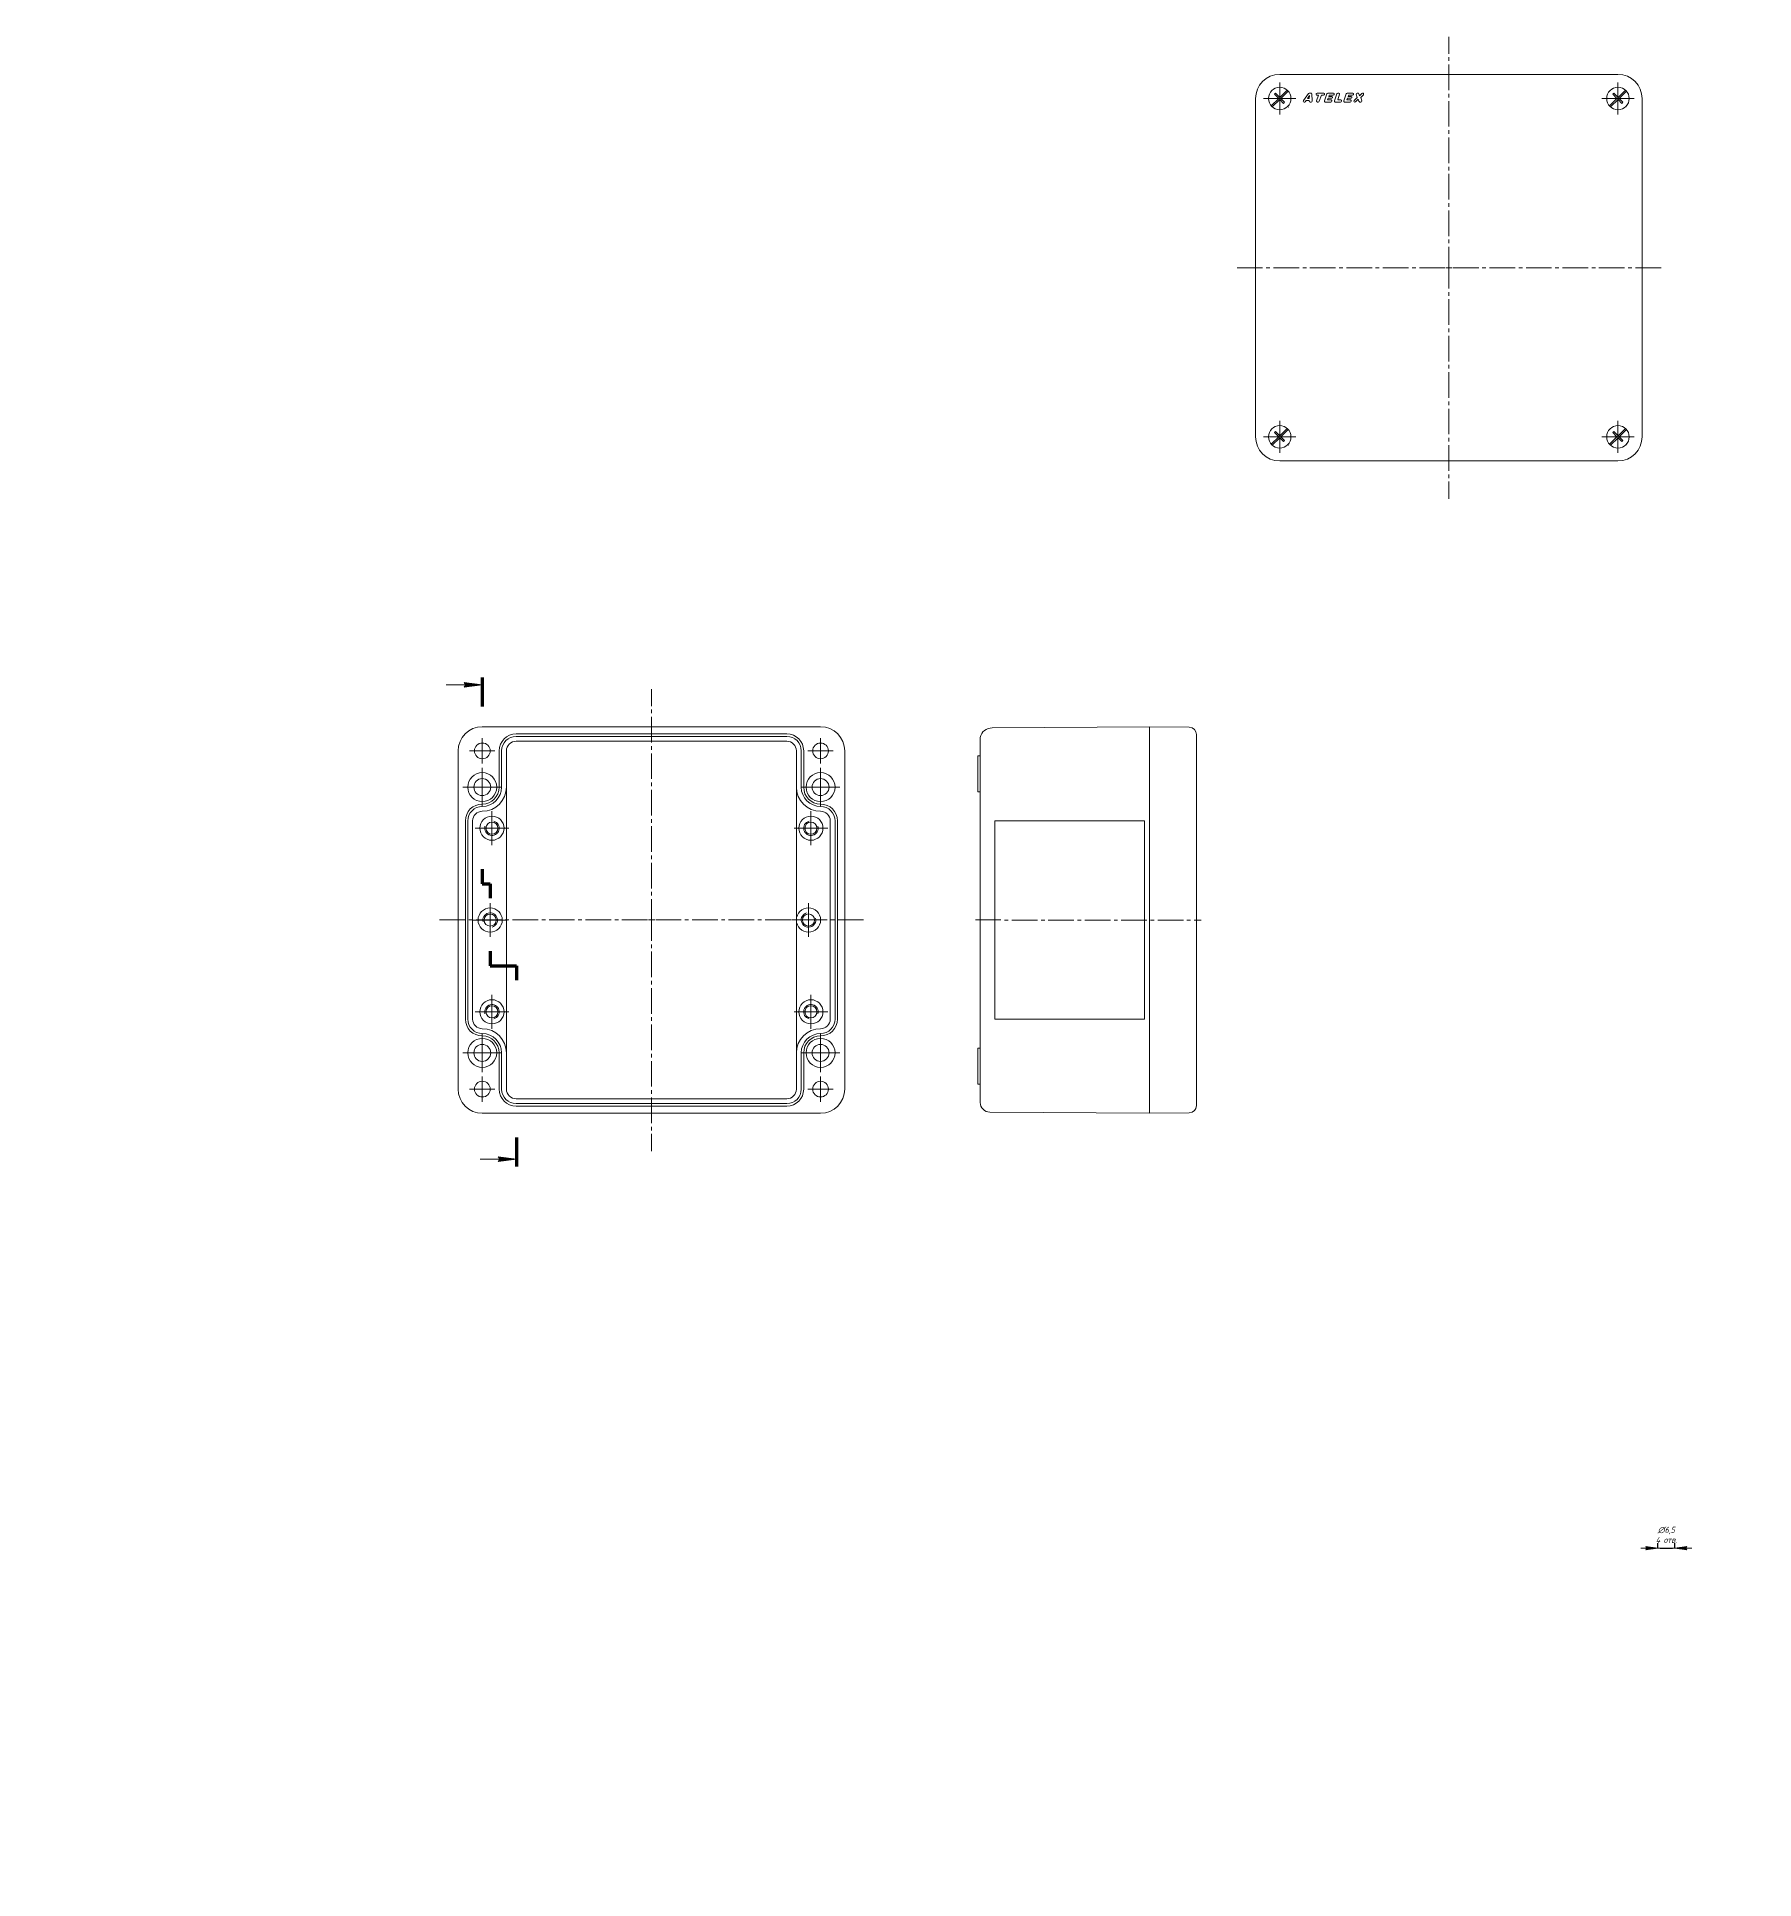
# Model space of a CAD drawing. Header units: millimetres. Extents: x -254 to 456, y -397 to 366.
import ezdxf

# ---------------------------------------------------------------- set-up
doc = ezdxf.new("R2010")
doc.units = ezdxf.units.MM
for name, pattern in [('K5LT_AUXILIARY', [0]), ('K5LT_AXLED', [15.094036, 10.594036, -1.5, 1.5, -1.5]), ('K5LT_REINFORCED', [0]), ('K5LT_THIN', [0])]:
    doc.linetypes.add(name, pattern=pattern)
doc.styles.add('KDIMTEXTSTYLE', font='GOST_AU.SHX', dxfattribs={"width": 0.96, "oblique": 15, "height": 5})
doc.styles.add('KTEXTSTYLE', font='GOST_AU.SHX', dxfattribs={"width": 0.96, "height": 5})
doc.dimstyles.new('KDIMSTYLE (1.00)', dxfattribs={"dimtxt": 5, "dimasz": 1, "dimexe": 2, "dimexo": 0, "dimgap": 1, "dimtad": 1, "dimtxsty": 'KDIMTEXTSTYLE', "dimsah": 1, "dimcen": 0, "dimdle": 1, "dimadec": 0, "dimazin": 0, "dimtfac": 0.667, "dimtmove": 0, "dimatfit": 3, "dimfxl": 1, "dimtvp": 1, "dimtolj": 1, "dimtzin": 0, "dimarcsym": 0})

# ---------------------------------------------------------------- blocks, each defined once
blk = doc.blocks.new('KDIMARROW_02')
blk.add_hatch(color=0).paths.add_polyline_path([(4.5, 0), (5, 0.66), (0, 0), (5, -0.66)])
at = {"color": 0, "linetype": 'K5LT_THIN', "lineweight": 18}
for p, q in [((0, 0), (-1, 0)), ((5, 0.66), (0, 0)), ((0, 0), (5, -0.66)), ((0, 0), (7, 0)), ((4.5, 0), (5, 0.66)), ((5, -0.66), (4.5, 0))]:
    blk.add_line(p, q, dxfattribs=at)
blk = doc.blocks.new('U2')
at = {"color": 30, "linetype": 'K5LT_AXLED', "lineweight": 18, "true_color": 0xff8000}
for q in [(260, 346.65), (253.35, 340), (260, 333.35), (266.65, 340)]:
    blk.add_line((260, 340), q, dxfattribs=at)
blk = doc.blocks.new('U1')
at = {"color": 7, "linetype": 'K5LT_THIN', "lineweight": 18}
for p, q in [((263.07, 343.49), (260.04, 340.46)), ((259.59, 340.01), (256.51, 336.93)), ((260.01, 339.59), (256.93, 336.51)), ((257.85, 341.76), (258.27, 342.19)), ((257.85, 341.76), (259.59, 340.01)), ((258.27, 342.19), (260.04, 340.46)), ((260.01, 339.59), (261.58, 338.02)), ((263.49, 343.07), (260.46, 340.04)), ((260.46, 340.04), (262.04, 338.49)), ((261.58, 338.02), (262.04, 338.49)), ((263.56, 336.49), (263.59, 336.47)), ((263.96, 336.94), (263.98, 336.92))]:
    blk.add_line(p, q, dxfattribs=at)
blk.add_circle((260, 340), 4.65, dxfattribs=at)
blk.add_blockref('U2', (0, 0))
blk = doc.blocks.new('U4')
at = {"color": 30, "linetype": 'K5LT_AXLED', "lineweight": 18, "true_color": 0xff8000}
for q in [(400, 346.65), (393.35, 340), (400, 333.35), (406.65, 340)]:
    blk.add_line((400, 340), q, dxfattribs=at)
blk = doc.blocks.new('U3')
at = {"color": 7, "linetype": 'K5LT_THIN', "lineweight": 18}
for p, q in [((403.07, 343.49), (400.04, 340.46)), ((399.59, 340.01), (396.51, 336.93)), ((400.01, 339.59), (396.93, 336.51)), ((397.85, 341.76), (398.27, 342.19)), ((397.85, 341.76), (399.59, 340.01)), ((398.27, 342.19), (400.04, 340.46)), ((400.01, 339.59), (401.58, 338.02)), ((403.49, 343.07), (400.46, 340.04)), ((400.46, 340.04), (402.04, 338.49)), ((401.58, 338.02), (402.04, 338.49)), ((403.56, 336.49), (403.59, 336.47)), ((403.96, 336.94), (403.98, 336.92))]:
    blk.add_line(p, q, dxfattribs=at)
blk.add_circle((400, 340), 4.65, dxfattribs=at)
blk.add_blockref('U4', (0, 0))
blk = doc.blocks.new('U6')
at = {"color": 30, "linetype": 'K5LT_AXLED', "lineweight": 18, "true_color": 0xff8000}
for q in [(400, 206.65), (393.35, 200), (400, 193.35), (406.65, 200)]:
    blk.add_line((400, 200), q, dxfattribs=at)
blk = doc.blocks.new('U5')
at = {"color": 7, "linetype": 'K5LT_THIN', "lineweight": 18}
for p, q in [((399.59, 200.01), (396.51, 196.93)), ((400.01, 199.59), (396.93, 196.51)), ((397.85, 201.76), (398.27, 202.19)), ((397.85, 201.76), (399.59, 200.01)), ((398.27, 202.19), (400.04, 200.46)), ((400.01, 199.59), (401.58, 198.02)), ((403.07, 203.49), (400.04, 200.46)), ((403.49, 203.07), (400.46, 200.04)), ((400.46, 200.04), (402.04, 198.49)), ((401.58, 198.02), (402.04, 198.49)), ((403.56, 196.49), (403.59, 196.47)), ((403.96, 196.94), (403.98, 196.92))]:
    blk.add_line(p, q, dxfattribs=at)
blk.add_circle((400, 200), 4.65, dxfattribs=at)
blk.add_blockref('U6', (0, 0))
blk = doc.blocks.new('U8')
at = {"color": 30, "linetype": 'K5LT_AXLED', "lineweight": 18, "true_color": 0xff8000}
for q in [(260, 206.65), (253.35, 200), (260, 193.35), (266.65, 200)]:
    blk.add_line((260, 200), q, dxfattribs=at)
blk = doc.blocks.new('U7')
at = {"color": 7, "linetype": 'K5LT_THIN', "lineweight": 18}
for p, q in [((259.59, 200.01), (256.51, 196.93)), ((260.01, 199.59), (256.93, 196.51)), ((257.85, 201.76), (258.27, 202.19)), ((257.85, 201.76), (259.59, 200.01)), ((258.27, 202.19), (260.04, 200.46)), ((260.01, 199.59), (261.58, 198.02)), ((263.07, 203.49), (260.04, 200.46)), ((263.49, 203.07), (260.46, 200.04)), ((260.46, 200.04), (262.04, 198.49)), ((261.58, 198.02), (262.04, 198.49)), ((263.56, 196.49), (263.59, 196.47)), ((263.96, 196.94), (263.98, 196.92))]:
    blk.add_line(p, q, dxfattribs=at)
blk.add_circle((260, 200), 4.65, dxfattribs=at)
blk.add_blockref('U8', (0, 0))
blk = doc.blocks.new('U9')
at = {"color": 7, "linetype": 'K5LT_THIN', "lineweight": 18}
for p, q in [((269.82, 339.21), (269.75, 338.91)), ((269.75, 338.91), (269.91, 338.65)), ((269.82, 339.21), (271.91, 342.11)), ((269.91, 338.65), (270.15, 338.57)), ((270.34, 338.57), (270.15, 338.57)), ((270.34, 338.57), (270.63, 338.69)), ((270.63, 338.69), (270.68, 338.76)), ((270.97, 339.2), (270.68, 338.76)), ((272.2, 339.2), (270.97, 339.2)), ((272.31, 341.27), (271.55, 340.04)), ((271.55, 340.04), (272.22, 340.04)), ((271.95, 342.16), (271.91, 342.11)), ((272.24, 342.28), (271.95, 342.16)), ((272.19, 339), (272.2, 339.2)), ((272.19, 339), (272.29, 338.71)), ((272.22, 340.04), (272.31, 341.27)), ((272.24, 342.28), (272.95, 342.28)), ((272.29, 338.71), (272.57, 338.57)), ((272.57, 338.57), (272.6, 338.57)), ((273.01, 338.57), (272.6, 338.57)), ((273.23, 342.17), (272.95, 342.28)), ((273.01, 338.57), (273.29, 338.69)), ((273.36, 341.89), (273.23, 342.17)), ((273.29, 338.69), (273.41, 338.98)), ((273.36, 341.89), (273.41, 338.99)), ((273.41, 338.98), (273.41, 338.99)), ((275.03, 341.92), (275.06, 342.01)), ((275.03, 341.92), (275.05, 341.61)), ((275.05, 341.61), (275.28, 341.41)), ((275.15, 342.16), (275.06, 342.01)), ((275.44, 342.28), (275.15, 342.16)), ((275.22, 339.11), (276, 341.38)), ((275.22, 339.11), (275.24, 338.8)), ((275.24, 338.8), (275.47, 338.6)), ((275.28, 341.41), (275.41, 341.38)), ((276, 341.38), (275.41, 341.38)), ((275.44, 342.28), (278.14, 342.28)), ((275.47, 338.6), (275.6, 338.57)), ((275.98, 338.57), (275.6, 338.57)), ((275.98, 338.57), (276.26, 338.69)), ((276.26, 338.69), (276.36, 338.85)), ((277.24, 341.38), (276.36, 338.85)), ((278.11, 341.38), (277.24, 341.38)), ((278.11, 341.38), (278.4, 341.5)), ((278.28, 342.26), (278.14, 342.28)), ((278.51, 342.05), (278.28, 342.26)), ((278.4, 341.5), (278.5, 341.66)), ((278.49, 339.11), (279.49, 342.01)), ((278.49, 339.11), (278.51, 338.8)), ((278.53, 341.75), (278.5, 341.66)), ((278.53, 341.75), (278.51, 342.05)), ((278.51, 338.8), (278.74, 338.6)), ((278.74, 338.6), (278.87, 338.57)), ((281.19, 338.57), (278.87, 338.57)), ((279.59, 342.16), (279.49, 342.01)), ((279.88, 342.28), (279.59, 342.16)), ((280.07, 340.12), (279.85, 339.47)), ((279.85, 339.47), (281.22, 339.47)), ((279.88, 342.28), (282.14, 342.28)), ((281.53, 340.12), (280.07, 340.12)), ((280.51, 341.38), (280.33, 340.88)), ((280.33, 340.88), (281.51, 340.88)), ((282.11, 341.38), (280.51, 341.38)), ((281.19, 338.57), (281.47, 338.69)), ((281.35, 339.45), (281.22, 339.47)), ((281.58, 339.24), (281.35, 339.45)), ((281.47, 338.69), (281.57, 338.85)), ((281.61, 340.86), (281.51, 340.88)), ((281.53, 340.12), (281.82, 340.24)), ((281.6, 338.93), (281.57, 338.85)), ((281.6, 338.93), (281.58, 339.24)), ((281.86, 340.68), (281.61, 340.86)), ((281.82, 340.24), (281.9, 340.37)), ((281.9, 340.37), (281.86, 340.68)), ((282.11, 341.38), (282.4, 341.5)), ((282.27, 342.26), (282.14, 342.28)), ((282.51, 342.05), (282.27, 342.26)), ((282.4, 341.5), (282.49, 341.66)), ((282.52, 341.75), (282.49, 341.66)), ((282.52, 341.75), (282.51, 342.05)), ((282.63, 339.11), (283.64, 342.01)), ((282.63, 339.11), (282.65, 338.8)), ((282.65, 338.8), (282.88, 338.6)), ((282.88, 338.6), (283.02, 338.57)), ((285.14, 338.57), (283.02, 338.57)), ((283.73, 342.16), (283.64, 342.01)), ((284.02, 342.28), (283.73, 342.16)), ((284.78, 341.75), (284.01, 339.52)), ((284.01, 339.52), (285.18, 339.52)), ((284.02, 342.28), (284.4, 342.28)), ((284.53, 342.26), (284.4, 342.28)), ((284.76, 342.05), (284.53, 342.26)), ((284.78, 341.75), (284.76, 342.05)), ((285.14, 338.57), (285.42, 338.69)), ((285.32, 339.5), (285.18, 339.52)), ((285.55, 339.29), (285.32, 339.5)), ((285.42, 338.69), (285.52, 338.85)), ((285.57, 338.98), (285.52, 338.85)), ((285.57, 338.98), (285.55, 339.29)), ((286.49, 339.11), (287.49, 342.01)), ((286.49, 339.11), (286.51, 338.8)), ((286.51, 338.8), (286.74, 338.6)), ((286.74, 338.6), (286.87, 338.57)), ((289.18, 338.57), (286.87, 338.57)), ((287.59, 342.16), (287.49, 342.01)), ((287.87, 342.28), (287.59, 342.16)), ((288.07, 340.12), (287.85, 339.47)), ((287.85, 339.47), (289.22, 339.47)), ((287.87, 342.28), (290.14, 342.28)), ((289.53, 340.12), (288.07, 340.12)), ((288.51, 341.38), (288.33, 340.88)), ((288.33, 340.88), (289.51, 340.88)), ((290.11, 341.38), (288.51, 341.38)), ((289.18, 338.57), (289.47, 338.69)), ((289.35, 339.45), (289.22, 339.47)), ((289.58, 339.24), (289.35, 339.45)), ((289.47, 338.69), (289.57, 338.85)), ((289.61, 340.86), (289.51, 340.88)), ((289.53, 340.12), (289.81, 340.24)), ((289.6, 338.93), (289.57, 338.85)), ((289.6, 338.93), (289.58, 339.24)), ((289.86, 340.68), (289.61, 340.86)), ((289.81, 340.24), (289.9, 340.37)), ((289.9, 340.37), (289.86, 340.68)), ((290.11, 341.38), (290.4, 341.5)), ((290.27, 342.26), (290.14, 342.28)), ((290.5, 342.05), (290.27, 342.26)), ((290.4, 341.5), (290.49, 341.66)), ((290.52, 341.75), (290.49, 341.66)), ((290.52, 341.75), (290.5, 342.05)), ((290.78, 339.26), (290.66, 338.98)), ((290.66, 338.98), (290.78, 338.69)), ((290.78, 339.26), (292, 340.5)), ((290.78, 338.69), (291.06, 338.57)), ((291.15, 338.57), (291.06, 338.57)), ((291.15, 338.57), (291.44, 338.69)), ((292.51, 339.79), (291.44, 338.69)), ((291.44, 338.69), (291.44, 338.69)), ((291.72, 342.16), (291.6, 341.88)), ((291.6, 341.88), (291.62, 341.76)), ((292, 340.5), (291.62, 341.76)), ((292.01, 342.28), (291.72, 342.16)), ((292.01, 342.28), (292.4, 342.28)), ((292.6, 342.23), (292.4, 342.28)), ((292.78, 338.87), (292.51, 339.79)), ((292.79, 341.98), (292.6, 342.23)), ((292.78, 338.87), (292.98, 338.62)), ((292.79, 341.98), (293.01, 341.11)), ((292.98, 338.62), (293.17, 338.57)), ((293.01, 341.11), (293.95, 342.15)), ((293.59, 338.57), (293.17, 338.57)), ((294.63, 341.59), (293.56, 340.5)), ((293.56, 340.5), (293.97, 339.09)), ((293.59, 338.57), (293.87, 338.69)), ((293.87, 338.69), (293.99, 338.98)), ((293.96, 342.16), (293.95, 342.15)), ((294.25, 342.28), (293.96, 342.16)), ((293.99, 338.98), (293.97, 339.09)), ((294.25, 342.28), (294.34, 342.28)), ((294.62, 342.17), (294.34, 342.28)), ((294.75, 341.88), (294.62, 342.17)), ((294.63, 341.59), (294.75, 341.88))]:
    blk.add_line(p, q, dxfattribs=at)
blk = doc.blocks.new('U0')
at = {"color": 30, "linetype": 'K5LT_AXLED', "lineweight": 18, "true_color": 0xff8000}
for p, q in [((330, 268), (330, 365.54)), ((242.34, 270), (332, 270)), ((417.82, 270), (328, 270)), ((330, 272), (330, 174.33))]:
    blk.add_line(p, q, dxfattribs=at)
at = {"color": 7, "linetype": 'K5LT_THIN', "lineweight": 18}
for p, q in [((260, 350), (330, 350)), ((400, 350), (330, 350)), ((250, 270), (250, 340)), ((410, 270), (410, 340)), ((250, 270), (250, 200)), ((410, 270), (410, 200)), ((260, 190), (330, 190)), ((400, 190), (330, 190))]:
    blk.add_line(p, q, dxfattribs=at)
for centre, start, end in [((260, 340), 90, 180), ((400, 340), 0, 90), ((260, 200), 180, 270), ((400, 200), 270, 0)]:
    blk.add_arc(centre, 10, start, end, dxfattribs=at)
for name in ['U1', 'U3', 'U9', 'U7', 'U5']:
    blk.add_blockref(name, (0, 0))
blk = doc.blocks.new('U27')
at = {"color": 30, "linetype": 'K5LT_AXLED', "lineweight": 18, "true_color": 0xff8000}
for q in [(-75.258, 70), (-70, 75.258), (-70, 64.742), (-64.742, 70)]:
    blk.add_line((-70, 70), q, dxfattribs=at)
blk = doc.blocks.new('U28')
at = {"color": 30, "linetype": 'K5LT_AXLED', "lineweight": 18, "true_color": 0xff8000}
for q in [(-70, 63), (-78, 55), (-70, 47), (-62, 55)]:
    blk.add_line((-70, 55), q, dxfattribs=at)
blk = doc.blocks.new('U29')
at = {"color": 30, "linetype": 'K5LT_AXLED', "lineweight": 18, "true_color": 0xff8000}
for q in [(-66, 45), (-73, 38), (-66, 31), (-59, 38)]:
    blk.add_line((-66, 38), q, dxfattribs=at)
blk = doc.blocks.new('U30')
at = {"color": 30, "linetype": 'K5LT_AXLED', "lineweight": 18, "true_color": 0xff8000}
for q in [(-66.74, 6.97), (-73.74, -0.03), (-66.74, -7.03), (-59.74, -0.03)]:
    blk.add_line((-66.74, -0.03), q, dxfattribs=at)
blk = doc.blocks.new('U31')
at = {"color": 30, "linetype": 'K5LT_AXLED', "lineweight": 18, "true_color": 0xff8000}
for q in [(-73, -38), (-66, -31), (-66, -45), (-59, -38)]:
    blk.add_line((-66, -38), q, dxfattribs=at)
blk = doc.blocks.new('U32')
at = {"color": 30, "linetype": 'K5LT_AXLED', "lineweight": 18, "true_color": 0xff8000}
for q in [(-70, -47), (-78, -55), (-70, -63), (-62, -55)]:
    blk.add_line((-70, -55), q, dxfattribs=at)
blk = doc.blocks.new('U33')
at = {"color": 30, "linetype": 'K5LT_AXLED', "lineweight": 18, "true_color": 0xff8000}
for q in [(-70, -64.742), (-75.258, -70), (-70, -75.258), (-64.742, -70)]:
    blk.add_line((-70, -70), q, dxfattribs=at)
blk = doc.blocks.new('U34')
at = {"color": 30, "linetype": 'K5LT_AXLED', "lineweight": 18, "true_color": 0xff8000}
for q in [(70, -64.742), (64.742, -70), (70, -75.258), (75.258, -70)]:
    blk.add_line((70, -70), q, dxfattribs=at)
blk = doc.blocks.new('U35')
at = {"color": 30, "linetype": 'K5LT_AXLED', "lineweight": 18, "true_color": 0xff8000}
for q in [(70, -47), (62, -55), (70, -63), (78, -55)]:
    blk.add_line((70, -55), q, dxfattribs=at)
blk = doc.blocks.new('U36')
at = {"color": 30, "linetype": 'K5LT_AXLED', "lineweight": 18, "true_color": 0xff8000}
for q in [(59, -38), (66, -31), (66, -45), (73, -38)]:
    blk.add_line((66, -38), q, dxfattribs=at)
blk = doc.blocks.new('U37')
at = {"color": 30, "linetype": 'K5LT_AXLED', "lineweight": 18, "true_color": 0xff8000}
for q in [(58, 0), (65, 7), (65, -7), (72, 0)]:
    blk.add_line((65, 0), q, dxfattribs=at)
blk = doc.blocks.new('U38')
at = {"color": 30, "linetype": 'K5LT_AXLED', "lineweight": 18, "true_color": 0xff8000}
for q in [(66, 45), (59, 38), (66, 31), (73, 38)]:
    blk.add_line((66, 38), q, dxfattribs=at)
blk = doc.blocks.new('U39')
at = {"color": 30, "linetype": 'K5LT_AXLED', "lineweight": 18, "true_color": 0xff8000}
for q in [(70, 63), (62, 55), (70, 47), (78, 55)]:
    blk.add_line((70, 55), q, dxfattribs=at)
blk = doc.blocks.new('U40')
at = {"color": 30, "linetype": 'K5LT_AXLED', "lineweight": 18, "true_color": 0xff8000}
for q in [(64.742, 70), (70, 75.258), (70, 64.742), (75.258, 70)]:
    blk.add_line((70, 70), q, dxfattribs=at)
blk = doc.blocks.new('U41')
for points in [[(-70, 97.32), (-77.5, 98.31), (-76.75, 97.32), (-77.5, 96.33)], [(-63.41, -99.98), (-55.91, -98.99), (-63.41, -98), (-62.66, -98.99)]]:
    blk.add_hatch(color=7).paths.add_polyline_path(points)
at = {"color": 134, "linetype": 'K5LT_REINFORCED', "lineweight": 100, "true_color": 0x009696}
for p, q in [((-70, 100.32), (-70, 88.32)), ((-70, 21), (-70, 15)), ((-70, 15), (-66.74, 15)), ((-66.74, 15), (-66.74, 9)), ((-66.74, -12.95), (-66.74, -18.95)), ((-66.74, -18.95), (-55.91, -18.95)), ((-55.91, -18.95), (-55.91, -24.95)), ((-55.91, -89.99), (-55.91, -101.99))]:
    blk.add_line(p, q, dxfattribs=at)
at = {"color": 7, "linetype": 'K5LT_THIN', "lineweight": 18}
for p, q in [((-85, 97.32), (-70, 97.32)), ((-76.75, 97.32), (-77.5, 98.31)), ((-77.5, 98.31), (-70, 97.32)), ((-70, 97.32), (-77.5, 96.33)), ((-77.5, 96.33), (-76.75, 97.32)), ((-70.91, -98.99), (-55.91, -98.99)), ((-62.66, -98.99), (-63.41, -98)), ((-63.41, -98), (-55.91, -98.99)), ((-55.91, -98.99), (-63.41, -99.98)), ((-63.41, -99.98), (-62.66, -98.99))]:
    blk.add_line(p, q, dxfattribs=at)
blk = doc.blocks.new('U26')
at = {"color": 30, "linetype": 'K5LT_AXLED', "lineweight": 18, "true_color": 0xff8000}
for p, q in [((0, -2), (0, 95.54)), ((-87.66, 0), (2, 0)), ((87.82, 0), (-2, 0)), ((0, 2), (0, -95.67))]:
    blk.add_line(p, q, dxfattribs=at)
at = {"color": 7, "linetype": 'K5LT_THIN', "lineweight": 18}
for p, q in [((-70, 80), (0, 80)), ((-56, 77), (0, 77)), ((70, 80), (0, 80)), ((56, 77), (0, 77)), ((-80, 0), (-80, 70)), ((-63, 55), (-63, 70)), ((-62, 55), (-62, 70)), ((-60, 55), (-60, 70)), ((-56, 76), (0, 76)), ((-56, 74), (0, 74)), ((56, 76), (0, 76)), ((56, 74), (0, 74)), ((60, 55), (60, 70)), ((62, 55), (62, 70)), ((63, 55), (63, 70)), ((80, 0), (80, 70)), ((-60, 55), (-60, 0)), ((60, 55), (60, 0)), ((-77, 0), (-77, 41)), ((-76, 0), (-76, 41)), ((-74, 0), (-74, 41)), ((74, 0), (74, 41)), ((76, 0), (76, 41)), ((77, 0), (77, 41)), ((-80, 0), (-80, -70)), ((-77, 0), (-77, -41)), ((-76, 0), (-76, -41)), ((-74, 0), (-74, -41)), ((-60, -0.02), (-60, 0)), ((60, -0.01), (60, 0)), ((74, 0), (74, -41)), ((76, 0), (76, -41)), ((77, 0), (77, -41)), ((80, 0), (80, -70)), ((-60, -55), (-60, -0.02)), ((60, -55), (60, -0.01)), ((-63, -55), (-63, -70)), ((-62, -55), (-62, -70)), ((-60, -55), (-60, -70)), ((60, -55), (60, -70)), ((62, -55), (62, -70)), ((63, -55), (63, -70)), ((-56, -74), (0, -74)), ((-56, -76), (0, -76)), ((56, -74), (0, -74)), ((56, -76), (0, -76)), ((-70, -80), (0, -80)), ((-56, -77), (0, -77)), ((56, -77), (0, -77)), ((70, -80), (0, -80))]:
    blk.add_line(p, q, dxfattribs=at)
for centre, radius in [((-70, 70), 3.26), ((70, 70), 3.26), ((-70, 55), 6), ((-70, 55), 3.5), ((70, 55), 6), ((70, 55), 3.5), ((-66, 38), 5), ((-66, 38), 2.5), ((66, 38), 5), ((66, 38), 2.5), ((-66.74, -0.03), 5), ((-66.74, -0.03), 2.5), ((65, 0), 5), ((65, 0), 2.5), ((-66, -38), 5), ((-66, -38), 2.5), ((66, -38), 5), ((66, -38), 2.5), ((-70, -55), 6), ((-70, -55), 3.5), ((70, -55), 6), ((70, -55), 3.5), ((-70, -70), 3.26), ((70, -70), 3.26)]:
    blk.add_circle(centre, radius, dxfattribs=at)
for centre, radius, start, end in [((-70, 70), 10, 90, 180), ((-56, 70), 7, 90, 180), ((56, 70), 7, 0, 90), ((70, 70), 10, 0, 90), ((-56, 70), 6, 90, 180), ((-56, 70), 4, 90, 180), ((56, 70), 6, 0, 90), ((56, 70), 4, 0, 90), ((-70, 55), 7, 270, 0), ((-70, 55), 8, 270, 0), ((-70, 55), 10, 270, 0), ((70, 55), 10, 180, 270), ((70, 55), 8, 180, 270), ((70, 55), 7, 180, 270), ((-70, 41), 7, 90, 180), ((-70, 41), 6, 90, 180), ((70, 41), 7, 0, 90), ((70, 41), 6, 0, 90), ((-70, 41), 4, 90, 180), ((-66, 38), 3, 165, 75), ((66, 38), 3, 105, 15), ((70, 41), 4, 0, 90), ((-66.74, -0.03), 3, 285, 195), ((65, 0), 3, 105, 15), ((-66, -38), 3, 285, 195), ((66, -38), 3, 345, 255), ((-70, -41), 7, 180, 270), ((-70, -41), 6, 180, 270), ((-70, -41), 4, 180, 270), ((-70, -55), 10, 0, 90), ((70, -55), 10, 90, 180), ((70, -41), 4, 270, 0), ((70, -41), 7, 270, 0), ((70, -41), 6, 270, 0), ((-70, -55), 8, 0, 90), ((-70, -55), 7, 0, 90), ((70, -55), 8, 90, 180), ((70, -55), 7, 90, 180), ((-70, -70), 10, 180, 270), ((-56, -70), 7, 180, 270), ((-56, -70), 6, 180, 270), ((-56, -70), 4, 180, 270), ((56, -70), 7, 270, 0), ((56, -70), 6, 270, 0), ((56, -70), 4, 270, 0), ((70, -70), 10, 270, 0)]:
    blk.add_arc(centre, radius, start, end, dxfattribs=at)
for name in ['U41', 'U27', 'U40', 'U28', 'U39', 'U29', 'U38', 'U30', 'U37', 'U31', 'U36', 'U32', 'U35', 'U33', 'U34']:
    blk.add_blockref(name, (0, 0))
blk = doc.blocks.new('U43')
at = {"color": 7, "linetype": 'K5LT_THIN', "lineweight": 18}
for p, q in [((206.06, 79.99), (141.03, 79.52)), ((206.06, 79.99), (222.6, 79.78)), ((206.06, 79.99), (206.06, -80.01)), ((225.56, 76.78), (225.56, -0.01)), ((136.06, 75.52), (136.06, 56.99)), ((135.06, 67.99), (135.06, 52.99)), ((136.06, 67.99), (135.06, 67.99)), ((136.06, -53.01), (136.06, 56.99)), ((135.06, 52.99), (136.06, 52.99)), ((225.56, -76.8), (225.56, -0.01)), ((135.06, -68.01), (135.06, -53.01)), ((135.06, -53.01), (136.06, -53.01)), ((136.06, -53.01), (136.06, -68.01)), ((136.06, -68.01), (135.06, -68.01)), ((136.06, -75.54), (136.06, -68.01)), ((206.06, -80.01), (140.03, -79.54)), ((206.06, -80.01), (222.6, -79.79))]:
    blk.add_line(p, q, dxfattribs=at)
at = {"color": 232, "linetype": 'K5LT_AUXILIARY', "lineweight": 18, "true_color": 0xc52b79}
for p, q in [((142.06, 41), (142.06, -41)), ((142.06, 41), (204.06, 41)), ((204.06, 41), (204.06, -41)), ((204.06, -41), (142.06, -41))]:
    blk.add_line(p, q, dxfattribs=at)
at = {"color": 30, "linetype": 'K5LT_AXLED', "lineweight": 18, "true_color": 0xff8000}
blk.add_line((134.06, 0), (227.56, -0.01), dxfattribs=at)
at = {"color": 7, "linetype": 'K5LT_THIN', "lineweight": 18}
for centre, radius, start, end in [((140.93, 74.56), 4.96, 88.80978, 168.8284), ((222.56, 76.78), 3, 0, 89.28384), ((140.06, -75.54), 4, 180, 269.55927), ((222.56, -76.8), 3, 270.71616, 0)]:
    blk.add_arc(centre, radius, start, end, dxfattribs=at)

msp = doc.modelspace()

# ---------------------------------------------------------------- block references
for name in ['U0', 'U26', 'U43']:
    msp.add_blockref(name, (0, 0))

# ---------------------------------------------------------------- dimensions: what is measured, and where the dimension line sits
at = {"color": 7}
msp.add_linear_dim(base=(423.5, -260), p1=(416.5, -260), p2=(423.5, -260), text='\\H2.5;\\W0.965;\\Q15;∅\\H2.5;\\W0.965;\\Q15;\\Q15;6,5\\X\\H2.5;\\W0.965;\\Q15;\\Q15;4 отв.', dimstyle='KDIMSTYLE (1.00)', override={"dimexo": 0, "dimblk1": 'KDIMARROW_02', "dimblk2": 'KDIMARROW_02', "dimse1": 0, "dimse2": 0, "dimclrt": 7, "dimtolj": 1}, dxfattribs=at).render()

doc.saveas('drawing.dxf')
